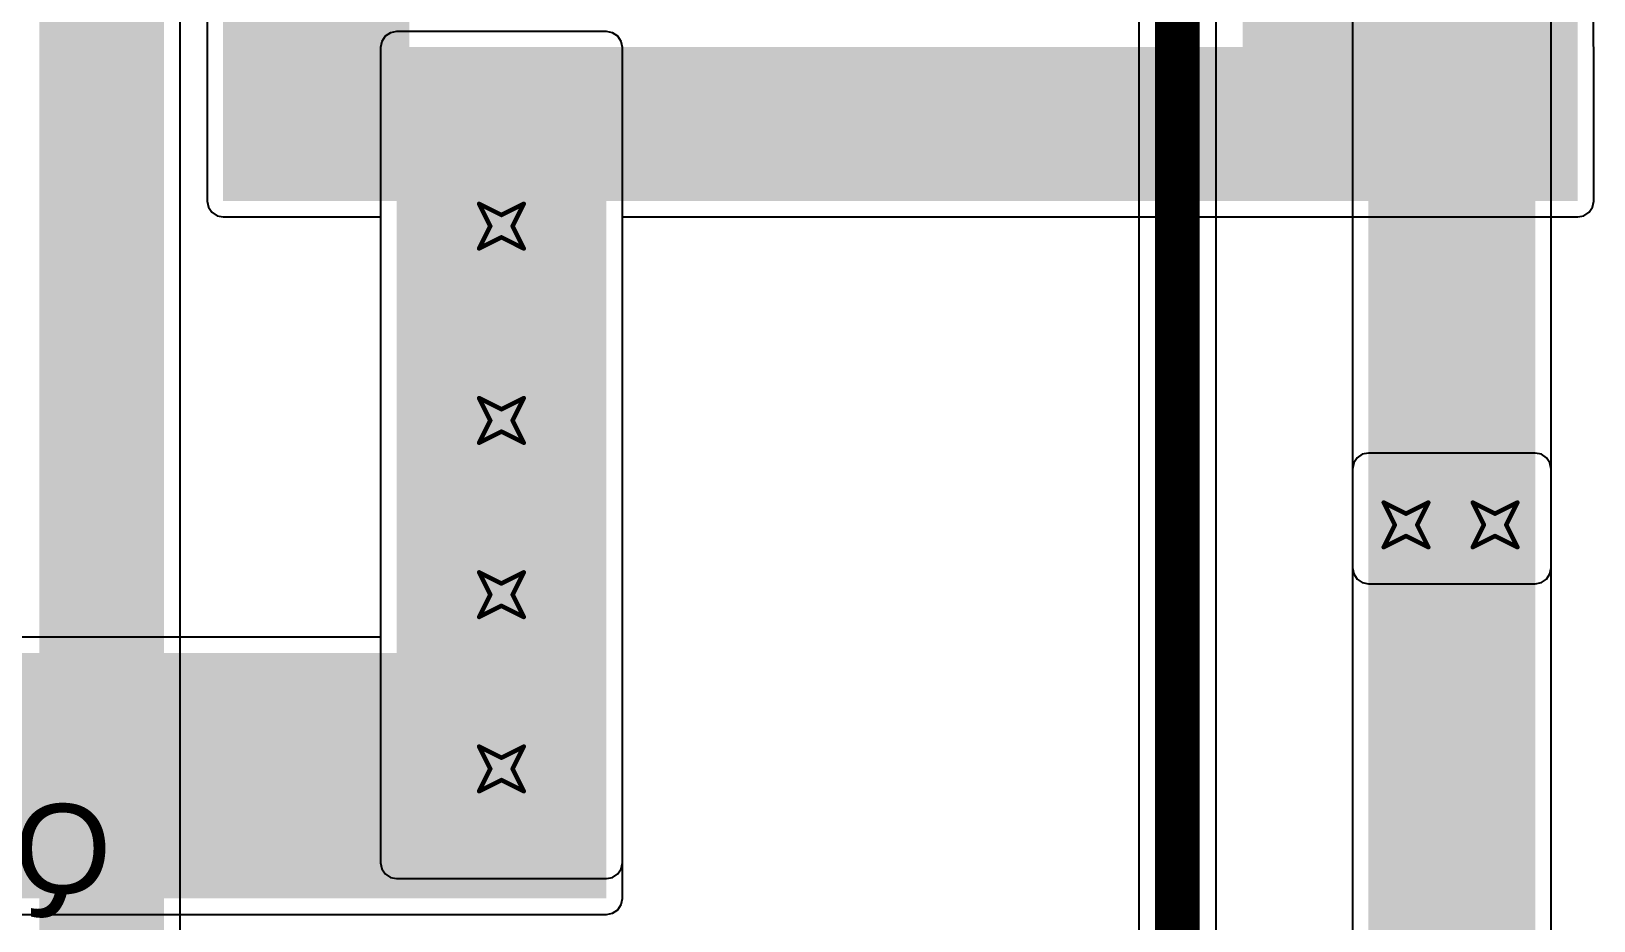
# Model space of a CAD drawing. Header units: inches. Extents: x -0.4 to 12.9, y -0.9 to 6.
# Drawn here: x 2.221 to 2.921, y 0.102 to 0.5 of the extents above; entities that cross this region are included whole.
import ezdxf

# ---------------------------------------------------------------- set-up
doc = ezdxf.new("R2010")
doc.units = ezdxf.units.IN
doc.header["$MEASUREMENT"] = 0
for name, color, linetype in [('Bottom Layer', 5, 'Continuous'), ('Bottom Overlay', 54, 'Continuous'), ('Bottom Solder', 6, 'Continuous'), ('Drill Drawing', 1, 'Continuous'), ('Top Layer', 1, 'Continuous'), ('Top Solder', 216, 'Continuous'), ('Via Holes', 16, 'Continuous')]:
    doc.layers.add(name, color=color, linetype=linetype)
doc.styles.add('Arial', font='', dxfattribs={"height": 0.2})
doc.styles.get('Arial').set_extended_font_data('Arial')

msp = doc.modelspace()

# ---------------------------------------------------------------- hatches: boundary and pattern name
at = {"layer": 'Bottom Layer'}
for points in [[(2.225, 0.05125), (2.28095, 0.05125), (2.28095, 1.02925), (2.225, 1.02925)], [(2.76395, 0.42425), (2.91395, 0.42425), (2.91395, 0.87318), (2.76395, 0.87318)], [(2.30735, 0.42425), (2.39076, 0.42425), (2.39076, 0.64562), (2.30735, 0.64562)], [(2.30735, 0.42425), (2.914, 0.42425), (2.914, 0.49325), (2.30735, 0.49325)], [(2.385, 0.128), (2.479, 0.128), (2.479, 0.493), (2.385, 0.493)], [(2.82022, -0.14828), (2.89495, -0.14828), (2.89495, 0.30425), (2.82022, 0.30425)]]:
    msp.add_hatch(color=5, dxfattribs=at).paths.add_polyline_path(points)
h = msp.add_hatch(color=5, dxfattribs=at)
edge = h.paths.add_edge_path()
edge.add_arc((2.432, 0.413), 0.01181, 0, 360)
h = msp.add_hatch(color=5, dxfattribs=at)
edge = h.paths.add_edge_path()
edge.add_arc((2.432, 0.326), 0.01181, 0, 360)
h = msp.add_hatch(color=5, dxfattribs=at)
edge = h.paths.add_edge_path()
edge.add_arc((2.83707, 0.27925), 0.01181, 0, 360)
h = msp.add_hatch(color=5, dxfattribs=at)
edge = h.paths.add_edge_path()
edge.add_arc((2.87695, 0.27925), 0.01181, 0, 360)
h = msp.add_hatch(color=5, dxfattribs=at)
edge = h.paths.add_edge_path()
edge.add_arc((2.432, 0.248), 0.01181, 0, 360)
h = msp.add_hatch(color=5, dxfattribs=at)
edge = h.paths.add_edge_path()
edge.add_arc((2.432, 0.17), 0.01181, 0, 360)
at = {"layer": 'Bottom Solder'}
h = msp.add_hatch(color=6, dxfattribs=at)
edge = h.paths.add_edge_path()
edge.add_arc((2.432, 0.413), 0.01581, 0, 360)
h = msp.add_hatch(color=6, dxfattribs=at)
edge = h.paths.add_edge_path()
edge.add_arc((2.432, 0.326), 0.01581, 0, 360)
h = msp.add_hatch(color=6, dxfattribs=at)
edge = h.paths.add_edge_path()
edge.add_arc((2.83707, 0.27925), 0.01581, 0, 360)
h = msp.add_hatch(color=6, dxfattribs=at)
edge = h.paths.add_edge_path()
edge.add_arc((2.87695, 0.27925), 0.01581, 0, 360)
h = msp.add_hatch(color=6, dxfattribs=at)
edge = h.paths.add_edge_path()
edge.add_arc((2.432, 0.248), 0.01581, 0, 360)
h = msp.add_hatch(color=6, dxfattribs=at)
edge = h.paths.add_edge_path()
edge.add_arc((2.432, 0.17), 0.01581, 0, 360)
at = {"layer": 'Top Layer'}
for points in [[(2.82022, 0.26), (2.89495, 0.26), (2.89495, 1.27767), (2.82022, 1.27767)], [(2.385, 0.128), (2.479, 0.128), (2.479, 0.493), (2.385, 0.493)], [(0.92314, 0.112), (2.479, 0.112), (2.479, 0.22183), (0.92314, 0.22183)]]:
    msp.add_hatch(color=1, dxfattribs=at).paths.add_polyline_path(points)
h = msp.add_hatch(color=1, dxfattribs=at)
edge = h.paths.add_edge_path()
edge.add_arc((2.432, 0.413), 0.01181, 0, 360)
h = msp.add_hatch(color=1, dxfattribs=at)
edge = h.paths.add_edge_path()
edge.add_arc((2.432, 0.326), 0.01181, 0, 360)
h = msp.add_hatch(color=1, dxfattribs=at)
edge = h.paths.add_edge_path()
edge.add_arc((2.83707, 0.27925), 0.01181, 0, 360)
h = msp.add_hatch(color=1, dxfattribs=at)
edge = h.paths.add_edge_path()
edge.add_arc((2.87695, 0.27925), 0.01181, 0, 360)
h = msp.add_hatch(color=1, dxfattribs=at)
edge = h.paths.add_edge_path()
edge.add_arc((2.432, 0.248), 0.01181, 0, 360)
h = msp.add_hatch(color=1, dxfattribs=at)
edge = h.paths.add_edge_path()
edge.add_arc((2.432, 0.17), 0.01181, 0, 360)
at = {"layer": 'Top Solder'}
h = msp.add_hatch(color=216, dxfattribs=at)
edge = h.paths.add_edge_path()
edge.add_arc((2.432, 0.413), 0.01581, 0, 360)
h = msp.add_hatch(color=216, dxfattribs=at)
edge = h.paths.add_edge_path()
edge.add_arc((2.432, 0.326), 0.01581, 0, 360)
h = msp.add_hatch(color=216, dxfattribs=at)
edge = h.paths.add_edge_path()
edge.add_arc((2.83707, 0.27925), 0.01581, 0, 360)
h = msp.add_hatch(color=216, dxfattribs=at)
edge = h.paths.add_edge_path()
edge.add_arc((2.87695, 0.27925), 0.01581, 0, 360)
h = msp.add_hatch(color=216, dxfattribs=at)
edge = h.paths.add_edge_path()
edge.add_arc((2.432, 0.248), 0.01581, 0, 360)
h = msp.add_hatch(color=216, dxfattribs=at)
edge = h.paths.add_edge_path()
edge.add_arc((2.432, 0.17), 0.01581, 0, 360)
at = {"layer": 'Via Holes'}
h = msp.add_hatch(color=7, dxfattribs=at)
edge = h.paths.add_edge_path()
edge.add_arc((2.432, 0.413), 0.00591, 0, 360)
h = msp.add_hatch(color=7, dxfattribs=at)
edge = h.paths.add_edge_path()
edge.add_arc((2.432, 0.326), 0.00591, 0, 360)
h = msp.add_hatch(color=7, dxfattribs=at)
edge = h.paths.add_edge_path()
edge.add_arc((2.83707, 0.27925), 0.00591, 0, 360)
h = msp.add_hatch(color=7, dxfattribs=at)
edge = h.paths.add_edge_path()
edge.add_arc((2.87695, 0.27925), 0.00591, 0, 360)
h = msp.add_hatch(color=7, dxfattribs=at)
edge = h.paths.add_edge_path()
edge.add_arc((2.432, 0.248), 0.00591, 0, 360)
h = msp.add_hatch(color=7, dxfattribs=at)
edge = h.paths.add_edge_path()
edge.add_arc((2.432, 0.17), 0.00591, 0, 360)

# ---------------------------------------------------------------- linework, layer by layer
at = {"layer": 'Bottom Layer'}
for p, q in [((2.92109, 0.4935), (2.92109, 0.87318)), ((2.28809, 0.05125), (2.28809, 0.8188)), ((2.30021, 0.64562), (2.30021, 0.49325)), ((2.30021, 0.49325), (2.30021, 0.42425)), ((2.92114, 0.49325), (2.92109, 0.4935)), ((2.92114, 0.42425), (2.92114, 0.49325)), ((2.30021, 0.42425), (2.30075, 0.42152)), ((2.30075, 0.42152), (2.3023, 0.41921)), ((2.91905, 0.41921), (2.92059, 0.42152)), ((2.92059, 0.42152), (2.92114, 0.42425)), ((2.3023, 0.41921), (2.30462, 0.41766)), ((2.30462, 0.41766), (2.30735, 0.41711)), ((2.30735, 0.41711), (2.37786, 0.41711)), ((2.37786, 0.41711), (2.37786, 0.128)), ((2.48614, 0.128), (2.48614, 0.41711)), ((2.48614, 0.41711), (2.914, 0.41711)), ((2.914, 0.41711), (2.91673, 0.41766)), ((2.91673, 0.41766), (2.91905, 0.41921)), ((2.81517, 0.3093), (2.81363, 0.30698)), ((2.81749, 0.31085), (2.81517, 0.3093)), ((2.82022, 0.31139), (2.81749, 0.31085)), ((2.89495, 0.31139), (2.82022, 0.31139)), ((2.89768, 0.31085), (2.89495, 0.31139)), ((2.9, 0.3093), (2.89768, 0.31085)), ((2.90154, 0.30698), (2.9, 0.3093)), ((2.81363, 0.30698), (2.81308, 0.30425)), ((2.81308, 0.30425), (2.81308, -0.09884)), ((2.90209, 0.30425), (2.90154, 0.30698)), ((2.90209, -0.14828), (2.90209, 0.30425)), ((2.37786, 0.128), (2.37841, 0.12527)), ((2.48559, 0.12527), (2.48614, 0.128)), ((2.37841, 0.12527), (2.37995, 0.12295)), ((2.37995, 0.12295), (2.38227, 0.12141)), ((2.38227, 0.12141), (2.385, 0.12086)), ((2.385, 0.12086), (2.479, 0.12086)), ((2.479, 0.12086), (2.48173, 0.12141)), ((2.48173, 0.12141), (2.48405, 0.12295)), ((2.48405, 0.12295), (2.48559, 0.12527))]:
    msp.add_line(p, q, dxfattribs=at)
at = {"layer": 'Drill Drawing'}
for points in [[(2.422, 0.423, 0.002, 0.002, 0), (2.432, 0.418, 0.002, 0.002, 0)], [(2.422, 0.423, 0.002, 0.002, 0), (2.427, 0.413, 0.002, 0.002, 0)], [(2.432, 0.418, 0.002, 0.002, 0), (2.442, 0.423, 0.002, 0.002, 0)], [(2.437, 0.413, 0.002, 0.002, 0), (2.442, 0.423, 0.002, 0.002, 0)], [(2.422, 0.403, 0.002, 0.002, 0), (2.427, 0.413, 0.002, 0.002, 0)], [(2.437, 0.413, 0.002, 0.002, 0), (2.442, 0.403, 0.002, 0.002, 0)], [(2.422, 0.403, 0.002, 0.002, 0), (2.432, 0.408, 0.002, 0.002, 0)], [(2.432, 0.408, 0.002, 0.002, 0), (2.442, 0.403, 0.002, 0.002, 0)], [(2.422, 0.336, 0.002, 0.002, 0), (2.432, 0.331, 0.002, 0.002, 0)], [(2.422, 0.336, 0.002, 0.002, 0), (2.427, 0.326, 0.002, 0.002, 0)], [(2.432, 0.331, 0.002, 0.002, 0), (2.442, 0.336, 0.002, 0.002, 0)], [(2.437, 0.326, 0.002, 0.002, 0), (2.442, 0.336, 0.002, 0.002, 0)], [(2.422, 0.316, 0.002, 0.002, 0), (2.427, 0.326, 0.002, 0.002, 0)], [(2.422, 0.316, 0.002, 0.002, 0), (2.432, 0.321, 0.002, 0.002, 0)], [(2.432, 0.321, 0.002, 0.002, 0), (2.442, 0.316, 0.002, 0.002, 0)], [(2.437, 0.326, 0.002, 0.002, 0), (2.442, 0.316, 0.002, 0.002, 0)], [(2.82707, 0.28925, 0.002, 0.002, 0), (2.83707, 0.28425, 0.002, 0.002, 0)], [(2.82707, 0.28925, 0.002, 0.002, 0), (2.83207, 0.27925, 0.002, 0.002, 0)], [(2.83707, 0.28425, 0.002, 0.002, 0), (2.84707, 0.28925, 0.002, 0.002, 0)], [(2.84207, 0.27925, 0.002, 0.002, 0), (2.84707, 0.28925, 0.002, 0.002, 0)], [(2.86695, 0.28925, 0.002, 0.002, 0), (2.87695, 0.28425, 0.002, 0.002, 0)], [(2.86695, 0.28925, 0.002, 0.002, 0), (2.87195, 0.27925, 0.002, 0.002, 0)], [(2.87695, 0.28425, 0.002, 0.002, 0), (2.88695, 0.28925, 0.002, 0.002, 0)], [(2.88195, 0.27925, 0.002, 0.002, 0), (2.88695, 0.28925, 0.002, 0.002, 0)], [(2.82707, 0.26925, 0.002, 0.002, 0), (2.83207, 0.27925, 0.002, 0.002, 0)], [(2.84207, 0.27925, 0.002, 0.002, 0), (2.84707, 0.26925, 0.002, 0.002, 0)], [(2.86695, 0.26925, 0.002, 0.002, 0), (2.87195, 0.27925, 0.002, 0.002, 0)], [(2.88195, 0.27925, 0.002, 0.002, 0), (2.88695, 0.26925, 0.002, 0.002, 0)], [(2.82707, 0.26925, 0.002, 0.002, 0), (2.83707, 0.27425, 0.002, 0.002, 0)], [(2.83707, 0.27425, 0.002, 0.002, 0), (2.84707, 0.26925, 0.002, 0.002, 0)], [(2.86695, 0.26925, 0.002, 0.002, 0), (2.87695, 0.27425, 0.002, 0.002, 0)], [(2.87695, 0.27425, 0.002, 0.002, 0), (2.88695, 0.26925, 0.002, 0.002, 0)], [(2.422, 0.258, 0.002, 0.002, 0), (2.432, 0.253, 0.002, 0.002, 0)], [(2.422, 0.258, 0.002, 0.002, 0), (2.427, 0.248, 0.002, 0.002, 0)], [(2.432, 0.253, 0.002, 0.002, 0), (2.442, 0.258, 0.002, 0.002, 0)], [(2.437, 0.248, 0.002, 0.002, 0), (2.442, 0.258, 0.002, 0.002, 0)], [(2.422, 0.238, 0.002, 0.002, 0), (2.427, 0.248, 0.002, 0.002, 0)], [(2.437, 0.248, 0.002, 0.002, 0), (2.442, 0.238, 0.002, 0.002, 0)], [(2.422, 0.238, 0.002, 0.002, 0), (2.432, 0.243, 0.002, 0.002, 0)], [(2.432, 0.243, 0.002, 0.002, 0), (2.442, 0.238, 0.002, 0.002, 0)], [(2.422, 0.18, 0.002, 0.002, 0), (2.432, 0.175, 0.002, 0.002, 0)], [(2.422, 0.18, 0.002, 0.002, 0), (2.427, 0.17, 0.002, 0.002, 0)], [(2.432, 0.175, 0.002, 0.002, 0), (2.442, 0.18, 0.002, 0.002, 0)], [(2.437, 0.17, 0.002, 0.002, 0), (2.442, 0.18, 0.002, 0.002, 0)], [(2.422, 0.16, 0.002, 0.002, 0), (2.427, 0.17, 0.002, 0.002, 0)], [(2.437, 0.17, 0.002, 0.002, 0), (2.442, 0.16, 0.002, 0.002, 0)], [(2.422, 0.16, 0.002, 0.002, 0), (2.432, 0.165, 0.002, 0.002, 0)], [(2.432, 0.165, 0.002, 0.002, 0), (2.442, 0.16, 0.002, 0.002, 0)]]:
    msp.add_lwpolyline(points, format="xyseb", dxfattribs=at)
for points in [[(2.4215, 0.423, 0.001, 0.001, 1), (2.4225, 0.423, 0.001, 0.001, 1)], [(2.4215, 0.423, 0.001, 0.001, 1), (2.4225, 0.423, 0.001, 0.001, 1)], [(2.4415, 0.423, 0.001, 0.001, 1), (2.4425, 0.423, 0.001, 0.001, 1)], [(2.4415, 0.423, 0.001, 0.001, 1), (2.4425, 0.423, 0.001, 0.001, 1)], [(2.4265, 0.413, 0.001, 0.001, 1), (2.4275, 0.413, 0.001, 0.001, 1)], [(2.4265, 0.413, 0.001, 0.001, 1), (2.4275, 0.413, 0.001, 0.001, 1)], [(2.4315, 0.418, 0.001, 0.001, 1), (2.4325, 0.418, 0.001, 0.001, 1)], [(2.4315, 0.418, 0.001, 0.001, 1), (2.4325, 0.418, 0.001, 0.001, 1)], [(2.4365, 0.413, 0.001, 0.001, 1), (2.4375, 0.413, 0.001, 0.001, 1)], [(2.4365, 0.413, 0.001, 0.001, 1), (2.4375, 0.413, 0.001, 0.001, 1)], [(2.4315, 0.408, 0.001, 0.001, 1), (2.4325, 0.408, 0.001, 0.001, 1)], [(2.4315, 0.408, 0.001, 0.001, 1), (2.4325, 0.408, 0.001, 0.001, 1)], [(2.4215, 0.403, 0.001, 0.001, 1), (2.4225, 0.403, 0.001, 0.001, 1)], [(2.4215, 0.403, 0.001, 0.001, 1), (2.4225, 0.403, 0.001, 0.001, 1)], [(2.4415, 0.403, 0.001, 0.001, 1), (2.4425, 0.403, 0.001, 0.001, 1)], [(2.4415, 0.403, 0.001, 0.001, 1), (2.4425, 0.403, 0.001, 0.001, 1)], [(2.4215, 0.336, 0.001, 0.001, 1), (2.4225, 0.336, 0.001, 0.001, 1)], [(2.4215, 0.336, 0.001, 0.001, 1), (2.4225, 0.336, 0.001, 0.001, 1)], [(2.4415, 0.336, 0.001, 0.001, 1), (2.4425, 0.336, 0.001, 0.001, 1)], [(2.4415, 0.336, 0.001, 0.001, 1), (2.4425, 0.336, 0.001, 0.001, 1)], [(2.4315, 0.331, 0.001, 0.001, 1), (2.4325, 0.331, 0.001, 0.001, 1)], [(2.4315, 0.331, 0.001, 0.001, 1), (2.4325, 0.331, 0.001, 0.001, 1)], [(2.4265, 0.326, 0.001, 0.001, 1), (2.4275, 0.326, 0.001, 0.001, 1)], [(2.4265, 0.326, 0.001, 0.001, 1), (2.4275, 0.326, 0.001, 0.001, 1)], [(2.4315, 0.321, 0.001, 0.001, 1), (2.4325, 0.321, 0.001, 0.001, 1)], [(2.4315, 0.321, 0.001, 0.001, 1), (2.4325, 0.321, 0.001, 0.001, 1)], [(2.4365, 0.326, 0.001, 0.001, 1), (2.4375, 0.326, 0.001, 0.001, 1)], [(2.4365, 0.326, 0.001, 0.001, 1), (2.4375, 0.326, 0.001, 0.001, 1)], [(2.4215, 0.316, 0.001, 0.001, 1), (2.4225, 0.316, 0.001, 0.001, 1)], [(2.4215, 0.316, 0.001, 0.001, 1), (2.4225, 0.316, 0.001, 0.001, 1)], [(2.4415, 0.316, 0.001, 0.001, 1), (2.4425, 0.316, 0.001, 0.001, 1)], [(2.4415, 0.316, 0.001, 0.001, 1), (2.4425, 0.316, 0.001, 0.001, 1)], [(2.82657, 0.28925, 0.001, 0.001, 1), (2.82757, 0.28925, 0.001, 0.001, 1)], [(2.82657, 0.28925, 0.001, 0.001, 1), (2.82757, 0.28925, 0.001, 0.001, 1)], [(2.84657, 0.28925, 0.001, 0.001, 1), (2.84757, 0.28925, 0.001, 0.001, 1)], [(2.84657, 0.28925, 0.001, 0.001, 1), (2.84757, 0.28925, 0.001, 0.001, 1)], [(2.86645, 0.28925, 0.001, 0.001, 1), (2.86745, 0.28925, 0.001, 0.001, 1)], [(2.86645, 0.28925, 0.001, 0.001, 1), (2.86745, 0.28925, 0.001, 0.001, 1)], [(2.88645, 0.28925, 0.001, 0.001, 1), (2.88745, 0.28925, 0.001, 0.001, 1)], [(2.88645, 0.28925, 0.001, 0.001, 1), (2.88745, 0.28925, 0.001, 0.001, 1)], [(2.83157, 0.27925, 0.001, 0.001, 1), (2.83257, 0.27925, 0.001, 0.001, 1)], [(2.83157, 0.27925, 0.001, 0.001, 1), (2.83257, 0.27925, 0.001, 0.001, 1)], [(2.83657, 0.28425, 0.001, 0.001, 1), (2.83757, 0.28425, 0.001, 0.001, 1)], [(2.83657, 0.28425, 0.001, 0.001, 1), (2.83757, 0.28425, 0.001, 0.001, 1)], [(2.84157, 0.27925, 0.001, 0.001, 1), (2.84257, 0.27925, 0.001, 0.001, 1)], [(2.84157, 0.27925, 0.001, 0.001, 1), (2.84257, 0.27925, 0.001, 0.001, 1)], [(2.87145, 0.27925, 0.001, 0.001, 1), (2.87245, 0.27925, 0.001, 0.001, 1)], [(2.87145, 0.27925, 0.001, 0.001, 1), (2.87245, 0.27925, 0.001, 0.001, 1)], [(2.87645, 0.28425, 0.001, 0.001, 1), (2.87745, 0.28425, 0.001, 0.001, 1)], [(2.87645, 0.28425, 0.001, 0.001, 1), (2.87745, 0.28425, 0.001, 0.001, 1)], [(2.88145, 0.27925, 0.001, 0.001, 1), (2.88245, 0.27925, 0.001, 0.001, 1)], [(2.88145, 0.27925, 0.001, 0.001, 1), (2.88245, 0.27925, 0.001, 0.001, 1)], [(2.83657, 0.27425, 0.001, 0.001, 1), (2.83757, 0.27425, 0.001, 0.001, 1)], [(2.83657, 0.27425, 0.001, 0.001, 1), (2.83757, 0.27425, 0.001, 0.001, 1)], [(2.87645, 0.27425, 0.001, 0.001, 1), (2.87745, 0.27425, 0.001, 0.001, 1)], [(2.87645, 0.27425, 0.001, 0.001, 1), (2.87745, 0.27425, 0.001, 0.001, 1)], [(2.82657, 0.26925, 0.001, 0.001, 1), (2.82757, 0.26925, 0.001, 0.001, 1)], [(2.82657, 0.26925, 0.001, 0.001, 1), (2.82757, 0.26925, 0.001, 0.001, 1)], [(2.84657, 0.26925, 0.001, 0.001, 1), (2.84757, 0.26925, 0.001, 0.001, 1)], [(2.84657, 0.26925, 0.001, 0.001, 1), (2.84757, 0.26925, 0.001, 0.001, 1)], [(2.86645, 0.26925, 0.001, 0.001, 1), (2.86745, 0.26925, 0.001, 0.001, 1)], [(2.86645, 0.26925, 0.001, 0.001, 1), (2.86745, 0.26925, 0.001, 0.001, 1)], [(2.88645, 0.26925, 0.001, 0.001, 1), (2.88745, 0.26925, 0.001, 0.001, 1)], [(2.88645, 0.26925, 0.001, 0.001, 1), (2.88745, 0.26925, 0.001, 0.001, 1)], [(2.4215, 0.258, 0.001, 0.001, 1), (2.4225, 0.258, 0.001, 0.001, 1)], [(2.4215, 0.258, 0.001, 0.001, 1), (2.4225, 0.258, 0.001, 0.001, 1)], [(2.4415, 0.258, 0.001, 0.001, 1), (2.4425, 0.258, 0.001, 0.001, 1)], [(2.4415, 0.258, 0.001, 0.001, 1), (2.4425, 0.258, 0.001, 0.001, 1)], [(2.4315, 0.253, 0.001, 0.001, 1), (2.4325, 0.253, 0.001, 0.001, 1)], [(2.4315, 0.253, 0.001, 0.001, 1), (2.4325, 0.253, 0.001, 0.001, 1)], [(2.4265, 0.248, 0.001, 0.001, 1), (2.4275, 0.248, 0.001, 0.001, 1)], [(2.4265, 0.248, 0.001, 0.001, 1), (2.4275, 0.248, 0.001, 0.001, 1)], [(2.4365, 0.248, 0.001, 0.001, 1), (2.4375, 0.248, 0.001, 0.001, 1)], [(2.4365, 0.248, 0.001, 0.001, 1), (2.4375, 0.248, 0.001, 0.001, 1)], [(2.4215, 0.238, 0.001, 0.001, 1), (2.4225, 0.238, 0.001, 0.001, 1)], [(2.4215, 0.238, 0.001, 0.001, 1), (2.4225, 0.238, 0.001, 0.001, 1)], [(2.4315, 0.243, 0.001, 0.001, 1), (2.4325, 0.243, 0.001, 0.001, 1)], [(2.4315, 0.243, 0.001, 0.001, 1), (2.4325, 0.243, 0.001, 0.001, 1)], [(2.4415, 0.238, 0.001, 0.001, 1), (2.4425, 0.238, 0.001, 0.001, 1)], [(2.4415, 0.238, 0.001, 0.001, 1), (2.4425, 0.238, 0.001, 0.001, 1)], [(2.4215, 0.18, 0.001, 0.001, 1), (2.4225, 0.18, 0.001, 0.001, 1)], [(2.4215, 0.18, 0.001, 0.001, 1), (2.4225, 0.18, 0.001, 0.001, 1)], [(2.4315, 0.175, 0.001, 0.001, 1), (2.4325, 0.175, 0.001, 0.001, 1)], [(2.4315, 0.175, 0.001, 0.001, 1), (2.4325, 0.175, 0.001, 0.001, 1)], [(2.4415, 0.18, 0.001, 0.001, 1), (2.4425, 0.18, 0.001, 0.001, 1)], [(2.4415, 0.18, 0.001, 0.001, 1), (2.4425, 0.18, 0.001, 0.001, 1)], [(2.4265, 0.17, 0.001, 0.001, 1), (2.4275, 0.17, 0.001, 0.001, 1)], [(2.4265, 0.17, 0.001, 0.001, 1), (2.4275, 0.17, 0.001, 0.001, 1)], [(2.4365, 0.17, 0.001, 0.001, 1), (2.4375, 0.17, 0.001, 0.001, 1)], [(2.4365, 0.17, 0.001, 0.001, 1), (2.4375, 0.17, 0.001, 0.001, 1)], [(2.4215, 0.16, 0.001, 0.001, 1), (2.4225, 0.16, 0.001, 0.001, 1)], [(2.4215, 0.16, 0.001, 0.001, 1), (2.4225, 0.16, 0.001, 0.001, 1)], [(2.4315, 0.165, 0.001, 0.001, 1), (2.4325, 0.165, 0.001, 0.001, 1)], [(2.4315, 0.165, 0.001, 0.001, 1), (2.4325, 0.165, 0.001, 0.001, 1)], [(2.4415, 0.16, 0.001, 0.001, 1), (2.4425, 0.16, 0.001, 0.001, 1)], [(2.4415, 0.16, 0.001, 0.001, 1), (2.4425, 0.16, 0.001, 0.001, 1)]]:
    msp.add_lwpolyline(points, format="xyseb", close=True, dxfattribs=at)
at = {"layer": 'Top Layer'}
for p, q in [((2.90209, 0.26), (2.90209, 1.27767)), ((2.81308, 1.22588), (2.81308, 0.26)), ((2.71738, 1.16169), (2.71738, 0.00589)), ((2.75204, -0.00129), (2.75204, 1.16169)), ((2.37995, 0.49805), (2.37841, 0.49573)), ((2.38227, 0.49959), (2.37995, 0.49805)), ((2.385, 0.50014), (2.38227, 0.49959)), ((2.479, 0.50014), (2.385, 0.50014)), ((2.48173, 0.49959), (2.479, 0.50014)), ((2.48405, 0.49805), (2.48173, 0.49959)), ((2.48559, 0.49573), (2.48405, 0.49805)), ((2.37841, 0.49573), (2.37786, 0.493)), ((2.37786, 0.493), (2.37786, 0.22897)), ((2.48614, 0.493), (2.48559, 0.49573)), ((2.48614, 0.22183), (2.48614, 0.493)), ((2.81308, 0.26), (2.81363, 0.25727)), ((2.90154, 0.25727), (2.90209, 0.26)), ((2.81363, 0.25727), (2.81517, 0.25495)), ((2.81517, 0.25495), (2.81749, 0.25341)), ((2.81749, 0.25341), (2.82022, 0.25286)), ((2.82022, 0.25286), (2.89495, 0.25286)), ((2.89495, 0.25286), (2.89768, 0.25341)), ((2.89768, 0.25341), (2.9, 0.25495)), ((2.9, 0.25495), (2.90154, 0.25727)), ((2.37786, 0.22897), (0.92314, 0.22897)), ((2.48614, 0.112), (2.48614, 0.22183)), ((2.48559, 0.10927), (2.48614, 0.112)), ((2.479, 0.10486), (2.48173, 0.10541)), ((2.48173, 0.10541), (2.48405, 0.10695)), ((2.48405, 0.10695), (2.48559, 0.10927)), ((0.92314, 0.10486), (2.479, 0.10486))]:
    msp.add_line(p, q, dxfattribs=at)
msp.add_lwpolyline([(2.73471, -0.00129, 0.02, 0.02, 0), (2.73471, 1.169, 0.02, 0.02, 0)], format="xyseb", dxfattribs=at)

# ---------------------------------------------------------------- texts
at = {"layer": 'Bottom Overlay', "style": 'Arial', "text_generation_flag": 2}
msp.add_text('Q2', height=0.04, dxfattribs=at).set_placement((2.25727, 0.11426))

doc.saveas('drawing.dxf')
